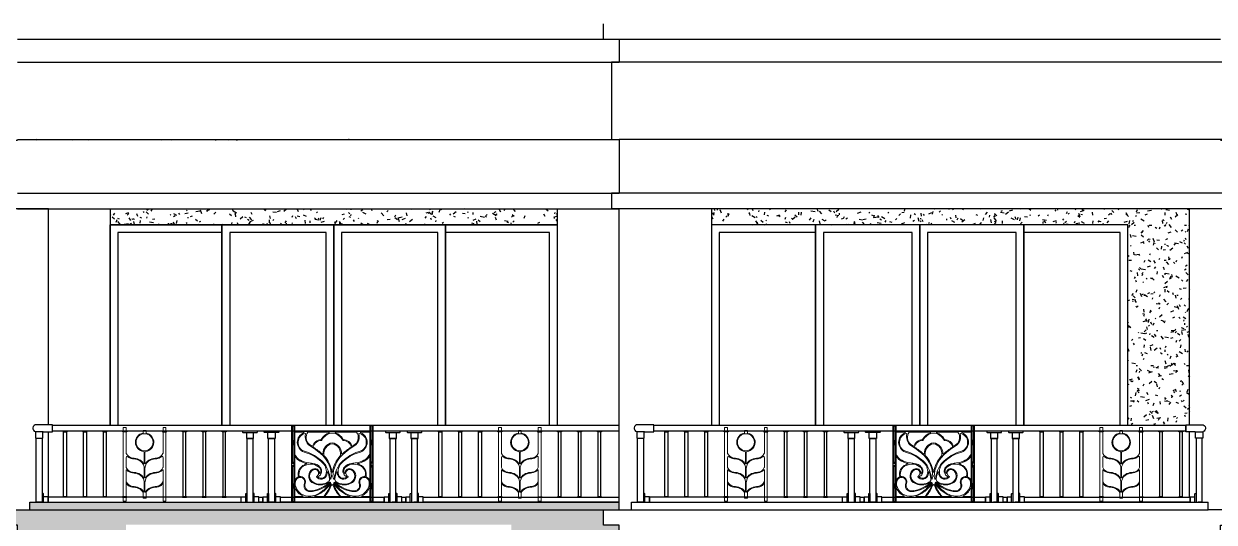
# Model space of a CAD drawing. Extents: x -12446 to 284554, y -295110 to 165007.
# Drawn here: x 61738 to 69458, y -207734 to -204499 of the extents above; entities that cross this region are included whole.
import ezdxf

# ---------------------------------------------------------------- set-up
doc = ezdxf.new("R2010")
doc.units = 0
doc.header["$LTSCALE"] = 1000
doc.linetypes.add('AX-14-E$0$DASH', pattern=[0.35, 0.25, -0.1])
doc.linetypes.add('AX-14-E$0$DOTE', pattern=[2.42, 2, -0.2, 0.02, -0.2])
doc.layers.get('0').update_dxf_attribs({"linetype": 'CONTINUOUS'})
doc.layers.get('Defpoints').update_dxf_attribs({"linetype": 'CONTINUOUS'})
for name, color, linetype in [('A-Anno-Note', 241, 'CONTINUOUS'), ('AX-14-comp-tc$0$AX-T-LMCZ-Z$0$AX-13-E01-E03$0$A-Detl-Patt', 8, 'CONTINUOUS'), ('AX-14-comp-tc$0$灰褐色真石漆', 15, 'CONTINUOUS'), ('AX-14-E$0$A-Detl-Fine', 152, 'CONTINUOUS'), ('AX-14-E$0$A-Detl-Thin', 131, 'CONTINUOUS'), ('AX-14-E$0$A-elev-FIXT', 9, 'CONTINUOUS'), ('AX-14-E$0$A-elev-HRAL', 61, 'CONTINUOUS'), ('AX-14-E$0$A-elev-XFINE', 8, 'CONTINUOUS'), ('AX-14-E$0$埋件', 252, 'CONTINUOUS'), ('AX-14-E$0$栏杆型材', 82, 'CONTINUOUS'), ('AX-14-E$0$灰褐色真石漆', 15, 'CONTINUOUS'), ('AX-14-E$0$阳台栏杆扶手', 82, 'CONTINUOUS')]:
    doc.layers.add(name, color=color, linetype=linetype)
doc.layers.add('AX-14-E$0$A-Grid', color=222, linetype='AX-14-E$0$DOTE', plot=False)
doc.layers.add('AX-14-E$0$花形线', color=241, linetype='CONTINUOUS', lineweight=15)
pattern_1 = [(0, (-85797.83, -435401.72), (132, 228), [12, -201, 9, -87, 18, -213]), (10, (-85854.83, -435278.72), (80.67614, 285.34428), [21, -51, 27, -159, 15, -198]), (20, (-85884.83, -435374.72), (133.47095, 220.97625), [24, -165, 21, -123, 15, -96]), (30, (-85797.83, -435392.72), (-21.96926, 254.05187), [15, -99, 12, -147, 9, -195]), (40, (-85881.83, -435326.72), (33.83592, 216.370355), [12, -132, 9, -84, 24, -153]), (50, (-85836.83, -435434.72), (-80.24786, 235.7335), [6, -111, 15, -183, 18, -93]), (60, (-85827.83, -435413.72), (-99.47303, 223.70766), [15, -123, 6, -144, 12, -111]), (70, (-85860.83, -435449.72), (-109.89227, 215.58685), [9, -57, 18, -96, 12, -132]), (80, (-85845.83, -435272.72), (-208.56534, 164.71945), [21, -132, 9, -156, 18, -147]), (90, (-85827.83, -435401.72), (-264, 111), [18, -93, 12, -183, 6, -186]), (100, (-85875.83, -435308.72), (-247.97146, 145.14529), [21, -117, 18, -96, 21, -219]), (110, (-85896.83, -435479.72), (-240.44034, 81.69114), [24, -78, 12, -159, 18, -174]), (120, (-85977.83, -435443.72), (-286.64994, 28.49227), [15, -201, 18, -93, 21, -123]), (130, (-85911.83, -435509.72), (-279.10777, 71.26608), [9, -66, 12, -129, 24, -168]), (140, (-86001.83, -435269.72), (-220.59685, -34.20569), [18, -108, 21, -93, 12, -126]), (150, (-85752.83, -435527.72), (-204.82497, -120.76726), [12, -84, 24, -186, 21, -171]), (160, (-85950.83, -435359.72), (-237.90107, -162.42869), [18, -126, 15, -114, 12, -183]), (170, (-85932.83, -435431.72), (-215.64405, -169.12317), [27, -99, 18, -135, 24, -132])]

# ---------------------------------------------------------------- blocks, each defined once
blk = doc.blocks.new('AX-14-E$0$4080转角立图')
at = {"layer": 'AX-14-E$0$A-elev-FIXT', "linetype": 'Continuous'}
blk.add_line((25.6, 42), (-24.3, 42), dxfattribs=at)
blk.add_lwpolyline([(-25.3, 43, -0.327139), (-24.2, 41.5), (-23.5, 0), (23.5, 0), (24.2, 40.5, -0.409111), (25.7, 42), (85.3, 42, 0.414214), (86.8, 43.5), (86.8, 86.5, 0.414214), (85.3, 88), (-18.8, 88, 0.865157)], format="xyb", close=True, dxfattribs=at)
blk = doc.blocks.new('AX-14-E$0$32固定座立面')
at = {"layer": 'AX-14-E$0$栏杆型材', "color": 6, "linetype": 'Continuous'}
blk.add_line((-7, -22.5), (-7, 22.5), dxfattribs=at)
blk.add_lwpolyline([(-7, -22.5, 0.41166), (-10, -19.5), (-36, -19.3, -0.41166), (-37, -18.3), (-37, 18.3, -0.41166), (-36, 19.3), (-10, 19.5, 0.41166), (-7, 22.5), (-7, 39, -0.41166), (-5, 41), (0, 41.1), (0, -41.1), (-5, -41, -0.41166), (-7, -39)], format="xyb", close=True, dxfattribs=at)
blk = doc.blocks.new('AX-14-E$0$螺帽01')
at = {"layer": 'AX-14-E$0$A-elev-XFINE', "linetype": 'Continuous'}
blk.add_lwpolyline([(-12.5, -3), (12.5, -3, 0.414214), (13, -2.5), (13, -0.5, 0.414214), (12.5, 0), (-12.5, 0, 0.414214), (-13, -0.5), (-13, -2.5, 0.414214)], format="xyb", close=True, dxfattribs=at)
blk = doc.blocks.new('AX-14-E$0$40固定座立图')
at = {"layer": 'AX-14-E$0$A-elev-HRAL', "color": 6, "linetype": 'Continuous'}
blk.add_line((-26.5, -7), (26.5, -7), dxfattribs=at)
blk.add_lwpolyline([(48, -5), (48.1, 0), (-48.1, 0), (-48, -5, 0.41166), (-46, -7), (-26.5, -7, -0.41166), (-23.5, -10), (-23.2, -46, 0.41166), (-22.2, -47), (22.2, -47, 0.41166), (23.2, -46), (23.5, -10, -0.41166), (26.5, -7), (46, -7, 0.41166)], format="xyb", close=True, dxfattribs=at)
blk = doc.blocks.new('AX-14-E$0$镁铝合金竖杆496')
at = {"layer": 'AX-14-E$0$A-elev-HRAL', "ltscale": 10}
for p, q in [((-13.5, 251.5, 0), (-13.5, -243.5, 0)), ((-13, 252, 0), (5, 252, 0)), ((-10, 248, 0), (-10, 149.3)), ((-9.5, 248.5, 0), (1.5, 248.5, 0)), ((2, 248, 0), (2, -240, 0)), ((5.5, 251.5, 0), (5.5, -243.5, 0)), ((-10, 159.3), (0, 149.3)), ((-10, 149.3), (0, 149.3)), ((-10, 148.3), (-10, 134.3)), ((-10, 148.3), (0, 148.3)), ((-10, 134.3), (0, 134.3)), ((-10, 133.3), (-10, 8)), ((-10, 133.3), (0, 133.3)), ((-10, 123.3), (0, 133.3)), ((0, 149.3), (0, 133.3)), ((2, 141.3), (5.5, 141.3)), ((-10, 18), (0, 8)), ((-10, 8), (0, 8)), ((0, 8), (0, -8)), ((-10, -8), (-10, -133.5)), ((-10, -8), (0, -8)), ((-10, -18), (0, -8)), ((-10, -123.5), (0, -133.5)), ((-10, -133.5), (0, -133.5)), ((-10, -134.5), (-10, -148.5)), ((-10, -134.5), (0, -134.5)), ((-10, -148.5), (0, -148.5)), ((-10, -149.5), (-10, -240, 0)), ((-10, -149.5), (0, -149.5)), ((-10, -159.5), (0, -149.5)), ((0, -133.5), (0, -149.5)), ((2, -141.5), (5.5, -141.5)), ((-13, -244, 0), (5, -244, 0)), ((-9.5, -240.5, 0), (1.5, -240.5, 0))]:
    blk.add_line(p, q, dxfattribs=at)
for centre, start, end in [((-13, 251.5, 0), 90, 180), ((-9.5, 248, 0), 90, 180), ((1.5, 248, 0), 0, 90), ((5, 251.5, 0), 0, 90), ((-13, -243.5, 0), 180, 270), ((-9.5, -240, 0), 180, 270), ((1.5, -240, 0), 270, 0), ((5, -243.5, 0), 270, 0)]:
    blk.add_arc(centre, 0.5, start, end, dxfattribs=at)
blk = doc.blocks.new('AX-14-E$0$祥云铁花七')
at = {"layer": 'AX-14-E$0$花形线', "ltscale": 10}
for p, q in [((-5, -66.7), (-4, -65.7)), ((-5, -78.7), (-5, -66.7)), ((-4, -65.7), (0, -65.7)), ((-4, -79.7), (-4, -65.7)), ((504, -65.7), (500, -65.7)), ((505, -66.7), (504, -65.7)), ((504, -79.7), (504, -65.7)), ((505, -78.7), (505, -66.7)), ((-5, -78.7), (-4, -79.7)), ((-4, -79.7), (0, -79.7)), ((504, -79.7), (500, -79.7)), ((505, -78.7), (504, -79.7)), ((-5, -349.5), (-4, -348.5)), ((-5, -361.5), (-5, -349.5)), ((-5, -361.5), (-4, -362.5)), ((-4, -348.5), (0, -348.5)), ((-4, -362.5), (-4, -348.5)), ((-4, -362.5), (0, -362.5))]:
    blk.add_line(p, q, dxfattribs=at)
at = {"layer": 'AX-14-E$0$花形线'}
for p, q in [((0, -107.2), (0, -3.2)), ((0, -3.2), (7, -3.2)), ((5.5, -6.7), (5.5, -139.2)), ((65, -5.7), (6.5, -5.7)), ((9, -1.2), (7, -3.2)), ((9, -0.2), (491, -0.2)), ((9, -0.2), (9, -1.2)), ((229.3, -5.7), (91.6, -5.7)), ((408.4, -5.7), (270.7, -5.7)), ((493.5, -5.7), (435, -5.7)), ((491, -0.2), (491, -1.2)), ((491, -1.2), (493, -3.2)), ((500, -3.2), (493, -3.2)), ((494.5, -139.2), (494.5, -6.7)), ((500, -3.2), (500, -107.2)), ((0, -407.2), (0, -107.2)), ((94.2, -143.7), (67, -134.4)), ((96.2, -138.5), (96.2, -138.5)), ((101.4, -84.4), (119, -97)), ((381, -97), (398.6, -84.4)), ((403.8, -138.5), (403.8, -138.5)), ((433, -134.4), (405.8, -143.7)), ((500, -107.2), (500, -407.2)), ((5.5, -164.1), (5.5, -314.3)), ((494.5, -314.3), (494.5, -164.1)), ((35.6, -290.7), (36, -293.1)), ((214.8, -282.6), (214.7, -282.7)), ((285.3, -282.7), (285.2, -282.6)), ((464, -293.1), (464.4, -290.7)), ((5.5, -369.9), (5.5, -421.5)), ((494.5, -421.5), (494.5, -369.9)), ((504, -348.5), (500, -348.5)), ((504, -362.5), (500, -362.5)), ((505, -349.5), (504, -348.5)), ((504, -362.5), (504, -348.5)), ((505, -361.5), (504, -362.5)), ((505, -361.5), (505, -349.5)), ((0, -425), (0, -405.2)), ((0, -425), (7, -425)), ((6.5, -422.5), (57.3, -422.5)), ((9, -427), (7, -425)), ((9, -428), (9, -427)), ((491, -428), (9, -428)), ((138.2, -422.5), (195.1, -422.5)), ((205.6, -422.5), (294.4, -422.5)), ((304.9, -422.5), (366.1, -422.5)), ((443.2, -422.5), (493.5, -422.5)), ((491, -427), (493, -425)), ((491, -428), (491, -427)), ((500, -425), (493, -425)), ((500, -405.2), (500, -425))]:
    blk.add_line(p, q, dxfattribs=at)
for centre, radius, start, end in [((6.5, -6.7), 1, 90, 180), ((90.2, -71.8), 66.8, 111.46291, 249.71086), ((89.4, -72.2), 60.6, 103.70384, 249.49262), ((65, -7.7), 2, 291.46291, 90), ((146.9, -35), 72.1, 164.55869, 232.28608), ((75.5, -15.3), 2, 344.55869, 103.70384), ((139.1, -39.8), 58.4, 144.34475, 229.83819), ((180.7, -114.8), 61.6, 92.93785, 162.26625), ((180.7, -114.8), 56.1, 89.20141, 164.73661), ((177.5, -51.3), 2, 272.93785, 332.1055), ((258.8, -95.4), 90.5, 108.62007, 151.50865), ((181.5, -57.7), 1, 269.20141, 334.72697), ((258.2, -94.7), 84.1, 96.83483, 154.26974), ((262.6, -147.1), 73.7, 99.80826, 178.71516), ((229.3, -7.7), 2, 288.62007, 90), ((250, -26), 15, 83.16517, 96.83483), ((237.4, -147.1), 73.7, 1.28484, 80.19174), ((241.8, -94.7), 84.1, 25.73026, 83.16517), ((270.7, -7.7), 2, 90, 251.37993), ((241.2, -95.4), 90.5, 28.49135, 71.37993), ((318.5, -57.7), 1, 205.27303, 270.79859), ((319.3, -114.8), 56.1, 15.26339, 90.79859), ((322.5, -51.3), 2, 207.8945, 267.06215), ((319.3, -114.8), 61.6, 17.73375, 87.06215), ((353.1, -35), 72.1, 307.71392, 15.44131), ((360.9, -39.8), 58.4, 310.16181, 35.65525), ((424.5, -15.3), 2, 76.29616, 195.44131), ((410.6, -72.2), 60.6, 289.96881, 76.29616), ((435, -7.7), 2, 90, 248.53709), ((409.8, -71.8), 66.8, 290.28914, 68.53709), ((493.5, -6.7), 1, 0, 90), ((20.5, -139.2), 15, 180, 198.57875), ((78.8, -119.6), 76.5, 198.57875, 243.50485), ((73.4, -114.9), 15, 249.49262, 253.51664), ((-30.5, -466.2), 351.3, 68.86139, 73.51664), ((-3.1, -395.2), 269.7, 44.61567, 68.86139), ((-10.5, -406.5), 288.4, 45.19223, 68.28074), ((-287.1, -696.9), 719.7, 52.13781, 57.19577), ((120.2, -95.4), 2, 234.30976, 342.26625), ((128.6, -100.5), 2, 164.73661, 234.96691), ((-181, -559.2), 551.4, 48.32949, 55.98801), ((-6.7, -352.7), 276.1, 45.59111, 54.22742), ((186.9, -145.9), 2, 228.32949, 10.78227), ((261.2, -145.6), 66, 99.80553, 187.10675), ((205.7, -152.9), 10, 185.25372, 222.15586), ((238.8, -145.6), 66, 352.89325, 80.19447), ((294.3, -152.9), 10, 317.84414, 354.74628), ((510.5, -406.5), 288.4, 111.71926, 134.80777), ((503.1, -395.2), 269.7, 111.13861, 135.38433), ((313.1, -145.9), 2, 169.21773, 311.67051), ((506.7, -352.7), 276.1, 125.77258, 134.40889), ((681, -559.2), 551.4, 124.01199, 131.67051), ((787.1, -696.9), 719.7, 122.80423, 127.86219), ((371.4, -100.5), 2, 305.03309, 15.26339), ((379.8, -95.4), 2, 197.73375, 305.69024), ((530.5, -466.2), 351.3, 106.40442, 111.13861), ((421.2, -119.6), 76.5, 296.49515, 341.42125), ((479.5, -139.2), 15, 341.42125, 0), ((7.5, -164.1), 2, 31.93014, 180), ((78.7, -119.7), 81.9, 211.93014, 243.30056), ((95.1, -278.1), 66.4, 112.19015, 194.38547), ((94.9, -277.9), 60.7, 112.13232, 192.19896), ((105.7, -81.9), 128, 240.11641, 260.33218), ((105.7, -81.9), 122.5, 240.11641, 263.97368), ((115.1, -332), 123.9, 104.35641, 111.34341), ((114, -324.9), 111.5, 85.24135, 112.13232), ((83.9, -210), 2, 284.35641, 80.33218), ((53.6, -567.3), 365.7, 78.9111, 83.84334), ((114.3, -285.5), 72.2, 43.68528, 82.88452), ((115.1, -283.9), 76, 43.334, 83.33128), ((49.6, -295.2), 195.5, 0.38339, 45.59111), ((133.7, -261.3), 78.3, 345.29329, 45.19223), ((133.7, -261.3), 83.8, 21.51288, 45.19223), ((48.3, -295.4), 202.4, 9.2413, 42.15586), ((230.3, -223.3), 20, 201.51288, 209.45591), ((451.7, -295.4), 202.4, 137.84414, 170.7587), ((450.4, -295.2), 195.5, 134.40889, 179.61661), ((269.7, -223.3), 20, 330.54409, 338.48712), ((366.3, -261.3), 78.3, 134.80777, 194.70671), ((366.3, -261.3), 83.8, 134.80777, 158.48712), ((384.9, -283.9), 76, 96.66872, 136.666), ((385.7, -285.5), 72.2, 97.11548, 136.31472), ((446.4, -567.3), 365.7, 96.15666, 101.0889), ((386, -324.9), 111.5, 67.86768, 94.75865), ((394.3, -81.9), 122.5, 276.02632, 299.88359), ((416.1, -210), 2, 99.66782, 255.64359), ((384.9, -332), 123.9, 68.65659, 75.64359), ((394.3, -81.9), 128, 279.66782, 299.88359), ((405.1, -277.9), 60.7, 347.80104, 67.86768), ((404.9, -278.1), 66.4, 345.61453, 67.80985), ((421.3, -119.7), 81.9, 296.69944, 328.06986), ((492.5, -164.1), 2, 360, 148.06986), ((44.7, -332.3), 39.3, 111.73735, 154.13637), ((45, -332.8), 34.4, 109.64313, 162.47066), ((29.7, -294.9), 1, 291.96318, 14.38547), ((42.5, -327.8), 28.8, 343.25164, 108.1432), ((37, -292.9), 1, 191.07986, 278.90613), ((42.5, -327.8), 34.3, 342.22506, 98.90613), ((148.1, -290.2), 50.6, 118.3226, 234.34462), ((148, -290.1), 45, 117.95356, 240.62067), ((138.1, -271.5), 29.5, 357.73628, 118.42873), ((138.1, -271.5), 24, 293.39303, 117.92047), ((148, -294.5), 1, 113.39304, 217.27591), ((177.8, -271.8), 38.5, 217.27591, 343.54336), ((159.4, -295.7), 2, 115.15973, 230.47922), ((178.6, -272.6), 32.1, 230.47922, 344.40487), ((142, -258.6), 39.1, 295.15973, 43.334), ((144.4, -257.8), 31.3, 329.16677, 45.07815), ((169.6, -272.8), 2, 177.73627, 329.16677), ((34.3, -333.9), 205, 7.17342, 29.45591), ((133.7, -261.3), 83.8, 345.29329, 357.68956), ((219.4, -264.8), 2, 20.14552, 177.68956), ((-25.3, -354.5), 262.7, 10.39275, 20.14552), ((213.4, -310.8), 20, 304.66486, 10.39275), ((239.7, -308.1), 2, 187.17342, 335.54681), ((205.1, -292.3), 40.1, 335.54681, 357.77231), ((250, -262.6), 2, 189.24131, 350.7587), ((294.9, -292.3), 40.1, 182.22769, 204.45319), ((260.3, -308.1), 2, 204.45319, 352.82658), ((465.7, -333.9), 205, 150.54409, 172.82658), ((286.6, -310.8), 20, 169.60725, 235.33514), ((525.3, -354.5), 262.7, 159.85448, 169.60725), ((280.6, -264.8), 2, 2.31044, 159.85448), ((366.3, -261.3), 83.8, 182.31044, 194.70671), ((322.2, -271.8), 38.5, 196.45664, 322.72409), ((321.4, -272.6), 32.1, 195.59513, 309.52078), ((358, -258.6), 39.1, 136.666, 244.84027), ((355.6, -257.8), 31.3, 134.92185, 210.83323), ((330.4, -272.8), 2, 210.83323, 2.26373), ((361.9, -271.5), 29.5, 61.57127, 182.26373), ((361.9, -271.5), 24, 62.07953, 246.60697), ((340.6, -295.7), 2, 309.52077, 64.84027), ((352, -294.5), 1, 322.72409, 66.60696), ((352, -290.1), 45, 299.37933, 62.04644), ((351.9, -290.2), 50.6, 305.65538, 61.6774), ((457.5, -327.8), 34.3, 81.09387, 197.77494), ((457.5, -327.8), 28.8, 71.8568, 196.74836), ((463, -292.9), 1, 261.09387, 348.92015), ((455, -332.8), 34.4, 17.52934, 70.35687), ((470.3, -294.9), 1, 165.61453, 248.03682), ((455.3, -332.3), 39.3, 25.86363, 68.26265), ((7.5, -314.3), 2, 180, 334.13637), ((8, -370.3), 2.5, 33.90871, 170.98198), ((98.6, -342), 88.6, 167.2346, 184.26211), ((97.8, -332.9), 94.8, 202.30843, 245.85949), ((99.3, -331.1), 90.7, 191.12353, 277.70001), ((107.1, -351.7), 40.2, 157.12934, 212.21975), ((107.1, -351.7), 34.7, 157.134, 212.4682), ((104.7, -354.5), 36.7, 210.56869, 270.30759), ((104.7, -354.5), 31.2, 210.55849, 270.31626), ((104, -223.5), 162.2, 270.31626, 294.26062), ((100.6, -207.8), 183.4, 271.32517, 293.58586), ((176.1, -243.2), 105.2, 236.84883, 260.04885), ((173.7, -253.4), 89.7, 237.79594, 304.66486), ((174.2, -254), 94.3, 260.04885, 306.15567), ((75.9, -161.3), 230.4, 294.26062, 312.4746), ((92, -188), 205, 293.58586, 315.70605), ((5.5, -153.1), 295.9, 307.08925, 322.472), ((23.9, -173.6), 273.8, 306.6048, 322.23968), ((-30.5, -235.3), 293.2, 320.31313, 338.4375), ((-3.8, -249.5), 268.3, 320.77339, 338.21405), ((230.5, -331), 1.09, 342.73163, 126.15567), ((239.1, -332.5), 1.33, 322.472, 104.27317), ((240.9, -342.5), 1.33, 338.4375, 114.17212), ((250, -351), 5, 21.78595, 158.21405), ((503.8, -249.5), 268.3, 201.78595, 219.22661), ((259.1, -342.5), 1.33, 65.82788, 201.5625), ((530.5, -235.3), 293.2, 201.5625, 219.68687), ((260.9, -332.5), 1.33, 75.72683, 217.528), ((476.1, -173.6), 273.8, 217.76032, 233.3952), ((494.5, -153.1), 295.9, 217.528, 232.91075), ((408, -188), 205, 224.29395, 246.41414), ((269.5, -331), 1.09, 53.84433, 197.26837), ((424.1, -161.3), 230.4, 227.5254, 245.73938), ((325.8, -254), 94.3, 233.84433, 279.95115), ((326.3, -253.4), 89.7, 235.33514, 302.20406), ((399.4, -207.8), 183.4, 246.41414, 268.67483), ((396, -223.5), 162.2, 245.73938, 269.68374), ((323.9, -243.2), 105.2, 279.95115, 303.15117), ((400.5, -330.8), 91, 262.42863, 348.74783), ((395.3, -354.5), 31.2, 269.68374, 329.44151), ((395.3, -354.5), 36.7, 269.69241, 329.43131), ((392.9, -351.7), 34.7, 327.5318, 22.866), ((392.9, -351.7), 40.2, 327.78025, 22.87066), ((402.2, -332.9), 94.8, 294.64174, 337.69157), ((401.4, -342), 88.6, 355.73789, 12.7654), ((492, -370.3), 2.5, 9.01802, 146.09129), ((492.5, -314.3), 2, 205.86363, 0), ((6.5, -421.5), 1, 180, 270), ((57.3, -420.5), 2, 270, 32.09753), ((87.1, -267.4), 155.5, 279.03753, 308.5138), ((138.2, -420.5), 2, 151.13993, 270), ((96.7, -279.7), 145.4, 285.87983, 308.51874), ((205.6, -420.5), 2, 140.77339, 270), ((294.4, -420.5), 2, 270, 39.22661), ((442.8, -218.5), 217.9, 233.3952, 249.4015), ((412.9, -267.4), 155.5, 231.4862, 260.96247), ((443.2, -420.5), 2, 135.36365, 270), ((493.5, -421.5), 1, 270, 0)]:
    blk.add_arc(centre, radius, start, end, dxfattribs=at)
at = {"layer": 'Defpoints', "color": 1, "linetype": 'AX-14-E$0$DASH', "ltscale": 0.1}
blk.add_lwpolyline([(0, -428), (500, -428), (500, 0), (0, 0)], close=True, dxfattribs=at)
blk = doc.blocks.new('AX-14-E$0$麦穗铁花十')
at = {"layer": 'AX-14-E$0$花形线'}
for p, q in [((0, 0), (19, 0)), ((0, -477), (0, 0)), ((19, 0), (19, -163.7)), ((258, -163.7), (258, 0)), ((258, 0), (277, 0)), ((277, 0), (277, -477)), ((148, -18), (129, -18)), ((129, -36), (129, -18)), ((148, -18), (148, -36)), ((19, -194.2), (19, -255.7)), ((136, -232.5), (136, -159.8)), ((141, -159.8), (141, -232.5)), ((258, -255.7), (258, -194.2)), ((19, -274.9), (19, -347.7)), ((136, -324.5), (136, -258.9)), ((141, -258.9), (141, -324.5)), ((258, -347.7), (258, -274.9)), ((19, -477), (19, -347.7)), ((19, -366.9), (19, -439.7)), ((19, -366.9), (19, -439.7)), ((136, -416.5), (136, -350.9)), ((136, -416.5), (136, -350.9)), ((141, -350.9), (141, -416.5)), ((141, -350.9), (141, -416.5)), ((258, -347.7), (258, -458.9)), ((258, -439.7), (258, -366.9)), ((258, -477), (258, -366.9)), ((129, -458), (129, -421.2)), ((148, -458), (129, -458)), ((148, -458), (148, -421.2)), ((19, -477), (0, -477)), ((277, -477), (258, -477))]:
    blk.add_line(p, q, dxfattribs=at)
blk.add_circle((138.5, -95.2), 55, dxfattribs=at)
for centre, radius, start, end in [((138.5, -95.2), 60, 99.11017, 263.37419), ((138.5, -95.2), 60, 276.62581, 80.88983), ((29, -163.7), 10, 179.99996, 202.52849), ((25.5, -194.2), 6.5, 48.98171, 180.00001), ((65, -148.8), 49, 202.52832, 264.77376), ((65, -148.8), 53.7, 228.98172, 264.91289), ((55.9, -319.5), 117.3, 67.96279, 87.8994), ((55.9, -319.4), 121.9, 67.87781, 87.84334), ((74.7, -267.6), 62.3, 11.98924, 66.0287), ((74.7, -267.6), 67, 30.64553, 66.0287), ((131, -159.8), 5, 0, 83.37419), ((146, -159.8), 5, 96.6259, 180), ((202.3, -267.6), 62.3, 113.9713, 168.01077), ((202.3, -267.6), 67, 113.9713, 149.35448), ((221.1, -319.4), 121.9, 92.15666, 112.12219), ((221.1, -319.5), 117.3, 92.1006, 112.03721), ((212, -148.8), 49, 275.22624, 337.47166), ((212, -148.8), 53.7, 275.08711, 311.01828), ((251.5, -194.2), 6.5, 359.99999, 131.01829), ((248, -163.7), 10, 337.47179, 359.99996), ((29, -255.7), 10, 179.99996, 202.52849), ((21, -274.9), 2, 37.80012, 180), ((65, -240.8), 49, 202.52832, 264.77376), ((65, -240.8), 53.7, 217.80012, 264.91289), ((55.9, -411.5), 117.3, 67.96279, 87.8994), ((55.9, -411.4), 121.9, 67.87781, 87.84334), ((74.7, -359.6), 62.3, 11.98923, 66.0287), ((74.7, -359.6), 67, 30.64553, 66.0287), ((134, -232.5), 2, 210.64554, 359.99999), ((116, -258.9), 20, 359.99998, 11.98931), ((143, -232.5), 2, 179.99999, 329.35449), ((161, -258.9), 20, 168.01073, 180.00001), ((202.3, -359.6), 62.3, 113.9713, 168.01078), ((202.3, -359.6), 67, 113.9713, 149.35447), ((221.1, -411.4), 121.9, 92.15666, 112.12219), ((221.1, -411.5), 117.3, 92.1006, 112.03721), ((212, -240.8), 49, 275.22624, 337.47166), ((212, -240.8), 53.7, 275.08711, 322.19988), ((256, -274.9), 2, 359.99999, 142.1999), ((248, -255.7), 10, 337.47179, 359.99996), ((29, -347.7), 10, 179.99996, 202.52849), ((29, -347.7), 10, 179.99996, 202.52849), ((21, -366.9), 2, 37.80015, 179.99998), ((21, -366.9), 2, 37.80012, 180), ((65, -332.8), 49, 202.52832, 264.77376), ((65, -332.8), 49, 202.52832, 264.77376), ((65, -332.8), 49, 202.52832, 264.77376), ((65, -332.8), 53.7, 217.80012, 264.91289), ((65, -332.8), 53.7, 217.80012, 264.91289), ((65, -332.8), 53.7, 220.66155, 264.91289), ((55.9, -503.4), 121.9, 67.87781, 87.84334), ((55.9, -503.4), 121.9, 67.87781, 87.84334), ((134, -324.5), 2, 210.64555, 359.99998), ((116, -350.9), 20, 360, 11.98924), ((116, -350.9), 20, 360, 11.98924), ((143, -324.5), 2, 180.00001, 329.35445), ((161, -350.9), 20, 168.01073, 180.00001), ((161, -350.9), 20, 168.01081, 179.99999), ((221.1, -503.4), 121.9, 92.15666, 112.12219), ((221.1, -503.4), 121.9, 92.15666, 112.12219), ((212, -332.8), 49, 275.22624, 339.92974), ((212, -332.8), 49, 275.22624, 337.47166), ((212, -332.8), 49, 275.22624, 337.47166), ((212, -332.8), 53.7, 275.08711, 322.19988), ((212, -332.8), 53.7, 275.08711, 322.19988), ((212, -332.8), 53.7, 275.08711, 319.33844), ((256, -366.9), 2, 359.99999, 142.1999), ((256, -366.9), 2, 359.99997, 142.19993), ((248, -347.7), 10, 337.47179, 359.99996), ((248, -347.7), 10, 337.47179, 359.99996), ((55.9, -503.5), 117.3, 67.96279, 87.8994), ((55.9, -503.5), 117.3, 67.96279, 87.8994), ((74.7, -451.6), 62.3, 29.21873, 66.0287), ((74.7, -451.6), 67, 33.51409, 66.0287), ((74.7, -451.6), 67, 30.64553, 66.0287), ((74.7, -451.6), 67, 30.64553, 66.0287), ((134, -416.5), 2, 210.64555, 359.99998), ((134, -416.5), 2, 210.64553, 360), ((143, -416.5), 2, 180, 329.35448), ((143, -416.5), 2, 180.00002, 329.35445), ((202.3, -451.6), 67, 113.9713, 149.35448), ((202.3, -451.6), 67, 113.9713, 149.35447), ((202.3, -451.6), 67, 113.9713, 149.35447), ((202.3, -451.6), 67, 113.9713, 146.48591), ((202.3, -451.6), 62.3, 113.9713, 150.78128), ((221.1, -503.5), 117.3, 92.1006, 112.03721), ((221.1, -503.5), 117.3, 92.1006, 112.03721)]:
    blk.add_arc(centre, radius, start, end, dxfattribs=at)
blk = doc.blocks.new('AX-14-E$0$A$C7DED0338')
at = {"layer": 'AX-14-E$0$A-Detl-Fine'}
for points in [[(4725, 3115), (4050, 3115), (4050, 1865)], [(5400, 1865), (5400, 3115), (4775, 3115), (4775, 1865)], [(6125, 1865), (6125, 3115), (5500, 3115), (5500, 1865)], [(6850, 1865), (6850, 3115), (6175, 3115)], [(8575, 3115), (7950, 3115), (7950, 1865)], [(9200, 1865), (9200, 3115), (8625, 3115), (8625, 1865)], [(9875, 1865), (9875, 3115), (9300, 3115), (9300, 1865)], [(10550, 1865), (10550, 3115), (9925, 3115)]]:
    blk.add_lwpolyline(points, dxfattribs=at)
at = {"layer": 'AX-14-E$0$A-Detl-Thin'}
for p, q in [((3600, 1868), (3600, 3270)), ((11000, 1868), (11000, 3270)), ((4000, 1865), (4000, 3165)), ((4000, 3165), (6900, 3165)), ((11000, 1868), (11000, 1872)), ((3600, 1397), (3600, 1822)), ((11000, 1397), (11000, 1822))]:
    blk.add_line(p, q, dxfattribs=at)
for points in [[(4725, 1865), (4725, 3165), (4000, 3165), (4000, 1865)], [(5450, 1865), (5450, 3165), (4725, 3165), (4725, 1865)], [(6175, 1865), (6175, 3165), (5450, 3165), (5450, 1865)], [(6900, 1865), (6900, 3165), (6175, 3165), (6175, 1865)], [(8575, 1865), (8575, 3165), (7900, 3165), (7900, 1865)], [(9250, 1865), (9250, 3165), (8575, 3165), (8575, 1865)], [(9925, 1865), (9925, 3165), (9250, 3165), (9250, 1865)], [(10600, 1865), (10600, 3165), (9925, 3165), (9925, 1865)]]:
    blk.add_lwpolyline(points, dxfattribs=at)
at = {"layer": 'AX-14-E$0$A-elev-HRAL', "ltscale": 10, "elevation": 0}
for points in [[(3694.8, 1825, 0.414214), (3694.3, 1824.5), (3694.3, 1822.5, 0.414214), (3694.8, 1822), (3719.8, 1822, 0.414214), (3720.3, 1822.5), (3720.3, 1824.5, 0.414214), (3719.8, 1825)], [(3823.8, 1825, 0.414214), (3823.3, 1824.5), (3823.3, 1822.5, 0.414214), (3823.8, 1822), (3848.8, 1822, 0.414214), (3849.3, 1822.5), (3849.3, 1824.5, 0.414214), (3848.8, 1825)], [(3952.8, 1825, 0.414214), (3952.3, 1824.5), (3952.3, 1822.5, 0.414214), (3952.8, 1822), (3977.8, 1822, 0.414214), (3978.3, 1822.5), (3978.3, 1824.5, 0.414214), (3977.8, 1825)], [(4493.8, 1825, -0.414214), (4494.3, 1824.5), (4494.3, 1822.5, -0.414214), (4493.8, 1822), (4468.8, 1822, -0.414214), (4468.3, 1822.5), (4468.3, 1824.5, -0.414214), (4468.8, 1825)], [(4622.8, 1825, -0.414214), (4623.3, 1824.5), (4623.3, 1822.5, -0.414214), (4622.8, 1822), (4597.8, 1822, -0.414214), (4597.3, 1822.5), (4597.3, 1824.5, -0.414214), (4597.8, 1825)], [(4751.8, 1825, -0.414214), (4752.3, 1824.5), (4752.3, 1822.5, -0.414214), (4751.8, 1822), (4726.8, 1822, -0.414214), (4726.3, 1822.5), (4726.3, 1824.5, -0.414214), (4726.8, 1825)], [(6128.3, 1825, 0.414214), (6127.8, 1824.5), (6127.8, 1822.5, 0.414214), (6128.3, 1822), (6153.3, 1822, 0.414214), (6153.8, 1822.5), (6153.8, 1824.5, 0.414214), (6153.3, 1825)], [(6257.3, 1825, 0.414214), (6256.8, 1824.5), (6256.8, 1822.5, 0.414214), (6257.3, 1822), (6282.3, 1822, 0.414214), (6282.8, 1822.5), (6282.8, 1824.5, 0.414214), (6282.3, 1825)], [(6386.3, 1825, 0.414214), (6385.8, 1824.5), (6385.8, 1822.5, 0.414214), (6386.3, 1822), (6411.3, 1822, 0.414214), (6411.8, 1822.5), (6411.8, 1824.5, 0.414214), (6411.3, 1825)], [(6927.3, 1825, -0.414214), (6927.8, 1824.5), (6927.8, 1822.5, -0.414214), (6927.3, 1822), (6902.3, 1822, -0.414214), (6901.8, 1822.5), (6901.8, 1824.5, -0.414214), (6902.3, 1825)], [(7056.3, 1825, -0.414214), (7056.8, 1824.5), (7056.8, 1822.5, -0.414214), (7056.3, 1822), (7031.3, 1822, -0.414214), (7030.8, 1822.5), (7030.8, 1824.5, -0.414214), (7031.3, 1825)], [(7185.3, 1825, -0.414214), (7185.8, 1824.5), (7185.8, 1822.5, -0.414214), (7185.3, 1822), (7160.3, 1822, -0.414214), (7159.8, 1822.5), (7159.8, 1824.5, -0.414214), (7160.3, 1825)], [(7594.4, 1825, 0.414214), (7593.9, 1824.5), (7593.9, 1822.5, 0.414214), (7594.4, 1822), (7619.4, 1822, 0.414214), (7619.9, 1822.5), (7619.9, 1824.5, 0.414214), (7619.4, 1825)], [(7723.4, 1825, 0.414214), (7722.9, 1824.5), (7722.9, 1822.5, 0.414214), (7723.4, 1822), (7748.4, 1822, 0.414214), (7748.9, 1822.5), (7748.9, 1824.5, 0.414214), (7748.4, 1825)], [(7852.4, 1825, 0.414214), (7851.9, 1824.5), (7851.9, 1822.5, 0.414214), (7852.4, 1822), (7877.4, 1822, 0.414214), (7877.9, 1822.5), (7877.9, 1824.5, 0.414214), (7877.4, 1825)], [(8393.4, 1825, -0.414214), (8393.9, 1824.5), (8393.9, 1822.5, -0.414214), (8393.4, 1822), (8368.4, 1822, -0.414214), (8367.9, 1822.5), (8367.9, 1824.5, -0.414214), (8368.4, 1825)], [(8522.4, 1825, -0.414214), (8522.9, 1824.5), (8522.9, 1822.5, -0.414214), (8522.4, 1822), (8497.4, 1822, -0.414214), (8496.9, 1822.5), (8496.9, 1824.5, -0.414214), (8497.4, 1825)], [(8651.4, 1825, -0.414214), (8651.9, 1824.5), (8651.9, 1822.5, -0.414214), (8651.4, 1822), (8626.4, 1822, -0.414214), (8625.9, 1822.5), (8625.9, 1824.5, -0.414214), (8626.4, 1825)], [(10027.9, 1825, 0.414214), (10027.4, 1824.5), (10027.4, 1822.5, 0.414214), (10027.9, 1822), (10052.9, 1822, 0.414214), (10053.4, 1822.5), (10053.4, 1824.5, 0.414214), (10052.9, 1825)], [(10156.9, 1825, 0.414214), (10156.4, 1824.5), (10156.4, 1822.5, 0.414214), (10156.9, 1822), (10181.9, 1822, 0.414214), (10182.4, 1822.5), (10182.4, 1824.5, 0.414214), (10181.9, 1825)], [(10285.9, 1825, 0.414214), (10285.4, 1824.5), (10285.4, 1822.5, 0.414214), (10285.9, 1822), (10310.9, 1822, 0.414214), (10311.4, 1822.5), (10311.4, 1824.5, 0.414214), (10310.9, 1825)], [(10826.9, 1825, -0.414214), (10827.4, 1824.5), (10827.4, 1822.5, -0.414214), (10826.9, 1822), (10801.9, 1822, -0.414214), (10801.4, 1822.5), (10801.4, 1824.5, -0.414214), (10801.9, 1825)], [(10955.9, 1825, -0.414214), (10956.4, 1824.5), (10956.4, 1822.5, -0.414214), (10955.9, 1822), (10930.9, 1822, -0.414214), (10930.4, 1822.5), (10930.4, 1824.5, -0.414214), (10930.9, 1825)], [(3694.8, 1397, -0.414214), (3694.3, 1397.5), (3694.3, 1399.5, -0.414214), (3694.8, 1400), (3719.8, 1400, -0.414214), (3720.3, 1399.5), (3720.3, 1397.5, -0.414214), (3719.8, 1397)], [(3823.8, 1397, -0.414214), (3823.3, 1397.5), (3823.3, 1399.5, -0.414214), (3823.8, 1400), (3848.8, 1400, -0.414214), (3849.3, 1399.5), (3849.3, 1397.5, -0.414214), (3848.8, 1397)], [(3952.8, 1397, -0.414214), (3952.3, 1397.5), (3952.3, 1399.5, -0.414214), (3952.8, 1400), (3977.8, 1400, -0.414214), (3978.3, 1399.5), (3978.3, 1397.5, -0.414214), (3977.8, 1397)], [(4493.8, 1397, 0.414214), (4494.3, 1397.5), (4494.3, 1399.5, 0.414214), (4493.8, 1400), (4468.8, 1400, 0.414214), (4468.3, 1399.5), (4468.3, 1397.5, 0.414214), (4468.8, 1397)], [(4622.8, 1397, 0.414214), (4623.3, 1397.5), (4623.3, 1399.5, 0.414214), (4622.8, 1400), (4597.8, 1400, 0.414214), (4597.3, 1399.5), (4597.3, 1397.5, 0.414214), (4597.8, 1397)], [(4751.8, 1397, 0.414214), (4752.3, 1397.5), (4752.3, 1399.5, 0.414214), (4751.8, 1400), (4726.8, 1400, 0.414214), (4726.3, 1399.5), (4726.3, 1397.5, 0.414214), (4726.8, 1397)], [(6128.3, 1397, -0.414214), (6127.8, 1397.5), (6127.8, 1399.5, -0.414214), (6128.3, 1400), (6153.3, 1400, -0.414214), (6153.8, 1399.5), (6153.8, 1397.5, -0.414214), (6153.3, 1397)], [(6257.3, 1397, -0.414214), (6256.8, 1397.5), (6256.8, 1399.5, -0.414214), (6257.3, 1400), (6282.3, 1400, -0.414214), (6282.8, 1399.5), (6282.8, 1397.5, -0.414214), (6282.3, 1397)], [(6386.3, 1397, -0.414214), (6385.8, 1397.5), (6385.8, 1399.5, -0.414214), (6386.3, 1400), (6411.3, 1400, -0.414214), (6411.8, 1399.5), (6411.8, 1397.5, -0.414214), (6411.3, 1397)], [(6927.3, 1397, 0.414214), (6927.8, 1397.5), (6927.8, 1399.5, 0.414214), (6927.3, 1400), (6902.3, 1400, 0.414214), (6901.8, 1399.5), (6901.8, 1397.5, 0.414214), (6902.3, 1397)], [(7056.3, 1397, 0.414214), (7056.8, 1397.5), (7056.8, 1399.5, 0.414214), (7056.3, 1400), (7031.3, 1400, 0.414214), (7030.8, 1399.5), (7030.8, 1397.5, 0.414214), (7031.3, 1397)], [(7185.3, 1397, 0.414214), (7185.8, 1397.5), (7185.8, 1399.5, 0.414214), (7185.3, 1400), (7160.3, 1400, 0.414214), (7159.8, 1399.5), (7159.8, 1397.5, 0.414214), (7160.3, 1397)], [(7594.4, 1397, -0.414214), (7593.9, 1397.5), (7593.9, 1399.5, -0.414214), (7594.4, 1400), (7619.4, 1400, -0.414214), (7619.9, 1399.5), (7619.9, 1397.5, -0.414214), (7619.4, 1397)], [(7723.4, 1397, -0.414214), (7722.9, 1397.5), (7722.9, 1399.5, -0.414214), (7723.4, 1400), (7748.4, 1400, -0.414214), (7748.9, 1399.5), (7748.9, 1397.5, -0.414214), (7748.4, 1397)], [(7852.4, 1397, -0.414214), (7851.9, 1397.5), (7851.9, 1399.5, -0.414214), (7852.4, 1400), (7877.4, 1400, -0.414214), (7877.9, 1399.5), (7877.9, 1397.5, -0.414214), (7877.4, 1397)], [(8393.4, 1397, 0.414214), (8393.9, 1397.5), (8393.9, 1399.5, 0.414214), (8393.4, 1400), (8368.4, 1400, 0.414214), (8367.9, 1399.5), (8367.9, 1397.5, 0.414214), (8368.4, 1397)], [(8522.4, 1397, 0.414214), (8522.9, 1397.5), (8522.9, 1399.5, 0.414214), (8522.4, 1400), (8497.4, 1400, 0.414214), (8496.9, 1399.5), (8496.9, 1397.5, 0.414214), (8497.4, 1397)], [(8651.4, 1397, 0.414214), (8651.9, 1397.5), (8651.9, 1399.5, 0.414214), (8651.4, 1400), (8626.4, 1400, 0.414214), (8625.9, 1399.5), (8625.9, 1397.5, 0.414214), (8626.4, 1397)], [(10027.9, 1397, -0.414214), (10027.4, 1397.5), (10027.4, 1399.5, -0.414214), (10027.9, 1400), (10052.9, 1400, -0.414214), (10053.4, 1399.5), (10053.4, 1397.5, -0.414214), (10052.9, 1397)], [(10156.9, 1397, -0.414214), (10156.4, 1397.5), (10156.4, 1399.5, -0.414214), (10156.9, 1400), (10181.9, 1400, -0.414214), (10182.4, 1399.5), (10182.4, 1397.5, -0.414214), (10181.9, 1397)], [(10285.9, 1397, -0.414214), (10285.4, 1397.5), (10285.4, 1399.5, -0.414214), (10285.9, 1400), (10310.9, 1400, -0.414214), (10311.4, 1399.5), (10311.4, 1397.5, -0.414214), (10310.9, 1397)], [(10826.9, 1397, 0.414214), (10827.4, 1397.5), (10827.4, 1399.5, 0.414214), (10826.9, 1400), (10801.9, 1400, 0.414214), (10801.4, 1399.5), (10801.4, 1397.5, 0.414214), (10801.9, 1397)], [(10955.9, 1397, 0.414214), (10956.4, 1397.5), (10956.4, 1399.5, 0.414214), (10955.9, 1400), (10930.9, 1400, 0.414214), (10930.4, 1399.5), (10930.4, 1397.5, 0.414214), (10930.9, 1397)]]:
    blk.add_lwpolyline(points, format="xyb", close=True, dxfattribs=at)
for points in [[(3716.8, 1400), (3697.8, 1400), (3697.8, 1822), (3716.8, 1822)], [(3845.8, 1400), (3826.8, 1400), (3826.8, 1822), (3845.8, 1822)], [(3974.8, 1400), (3955.8, 1400), (3955.8, 1822), (3974.8, 1822)], [(4471.8, 1400), (4490.8, 1400), (4490.8, 1822), (4471.8, 1822)], [(4600.8, 1400), (4619.8, 1400), (4619.8, 1822), (4600.8, 1822)], [(4729.8, 1400), (4748.8, 1400), (4748.8, 1822), (4729.8, 1822)], [(6150.3, 1400), (6131.3, 1400), (6131.3, 1822), (6150.3, 1822)], [(6279.3, 1400), (6260.3, 1400), (6260.3, 1822), (6279.3, 1822)], [(6408.3, 1400), (6389.3, 1400), (6389.3, 1822), (6408.3, 1822)], [(6905.3, 1400), (6924.3, 1400), (6924.3, 1822), (6905.3, 1822)], [(7034.3, 1400), (7053.3, 1400), (7053.3, 1822), (7034.3, 1822)], [(7163.3, 1400), (7182.3, 1400), (7182.3, 1822), (7163.3, 1822)], [(7616.4, 1400), (7597.4, 1400), (7597.4, 1822), (7616.4, 1822)], [(7745.4, 1400), (7726.4, 1400), (7726.4, 1822), (7745.4, 1822)], [(7874.4, 1400), (7855.4, 1400), (7855.4, 1822), (7874.4, 1822)], [(8371.4, 1400), (8390.4, 1400), (8390.4, 1822), (8371.4, 1822)], [(8500.4, 1400), (8519.4, 1400), (8519.4, 1822), (8500.4, 1822)], [(8629.4, 1400), (8648.4, 1400), (8648.4, 1822), (8629.4, 1822)], [(10049.9, 1400), (10030.9, 1400), (10030.9, 1822), (10049.9, 1822)], [(10178.9, 1400), (10159.9, 1400), (10159.9, 1822), (10178.9, 1822)], [(10307.9, 1400), (10288.9, 1400), (10288.9, 1822), (10307.9, 1822)], [(10804.9, 1400), (10823.9, 1400), (10823.9, 1822), (10804.9, 1822)], [(10933.9, 1400), (10952.9, 1400), (10952.9, 1822), (10933.9, 1822)]]:
    blk.add_lwpolyline(points, close=True, dxfattribs=at)
at = {"layer": 'AX-14-E$0$埋件', "linetype": 'AX-14-E$0$DASH', "ltscale": 0.1, "elevation": 0}
for points in [[(4926.5, 1320), (4886.5, 1320), (4886.5, 1365), (4926.5, 1365)], [(5026.5, 1320), (5066.5, 1320), (5066.5, 1365), (5026.5, 1365)], [(5813.5, 1320), (5853.5, 1320), (5853.5, 1365), (5813.5, 1365)], [(5953.5, 1320), (5993.5, 1320), (5993.5, 1365), (5953.5, 1365)], [(8826.1, 1320), (8786.1, 1320), (8786.1, 1365), (8826.1, 1365)], [(8926.1, 1320), (8966.1, 1320), (8966.1, 1365), (8926.1, 1365)], [(9713.1, 1320), (9753.1, 1320), (9753.1, 1365), (9713.1, 1365)], [(9853.1, 1320), (9893.1, 1320), (9893.1, 1365), (9853.1, 1365)], [(11041.6, 1320), (11081.6, 1320), (11081.6, 1365), (11041.6, 1365)]]:
    blk.add_lwpolyline(points, close=True, dxfattribs=at)
at = {"layer": 'AX-14-E$0$埋件', "linetype": 'AX-14-E$0$DASH', "ltscale": 0.1}
blk.add_lwpolyline([(7419.6, 1320), (7459.6, 1320), (7459.6, 1365), (7419.6, 1365)], close=True, dxfattribs=at)
at = {"layer": 'AX-14-E$0$栏杆型材'}
for points in [[(3520, 1780), (3560, 1780), (3560, 1365), (3520, 1365)], [(7419.6, 1780), (7459.6, 1780), (7459.6, 1365), (7419.6, 1365)], [(11081.6, 1780), (11041.6, 1780), (11041.6, 1365), (11081.6, 1365)], [(4849.5, 1397), (3597, 1397), (3597, 1365), (4849.5, 1365)], [(4989.5, 1365), (4963.5, 1365), (4963.5, 1397), (4989.5, 1397)], [(5103.5, 1397), (5776.5, 1397), (5776.5, 1365), (5103.5, 1365)], [(6030.5, 1397), (7299.6, 1397), (7299.6, 1365), (6030.5, 1365)], [(8749.1, 1397), (7496.6, 1397), (7496.6, 1365), (8749.1, 1365)], [(8889.1, 1365), (8863.1, 1365), (8863.1, 1397), (8889.1, 1397)], [(9003.1, 1397), (9676.1, 1397), (9676.1, 1365), (9003.1, 1365)], [(9930.1, 1397), (11004.6, 1397), (11004.6, 1365), (9930.1, 1365)]]:
    blk.add_lwpolyline(points, close=True, dxfattribs=at)
at = {"layer": 'AX-14-E$0$栏杆型材', "elevation": 0}
for points in [[(4926.5, 1778), (4886.5, 1778), (4886.5, 1365), (4926.5, 1365)], [(5026.5, 1778), (5066.5, 1778), (5066.5, 1365), (5026.5, 1365)], [(5853.5, 1778), (5813.5, 1778), (5813.5, 1365), (5853.5, 1365)], [(5993.5, 1778), (5953.5, 1778), (5953.5, 1365), (5993.5, 1365)], [(8826.1, 1778), (8786.1, 1778), (8786.1, 1365), (8826.1, 1365)], [(8926.1, 1778), (8966.1, 1778), (8966.1, 1365), (8926.1, 1365)], [(9753.1, 1778), (9713.1, 1778), (9713.1, 1365), (9753.1, 1365)], [(9893.1, 1778), (9853.1, 1778), (9853.1, 1365), (9893.1, 1365)], [(5916.5, 1365), (5890.5, 1365), (5890.5, 1397), (5916.5, 1397)], [(9816.1, 1365), (9790.1, 1365), (9790.1, 1397), (9816.1, 1397)]]:
    blk.add_lwpolyline(points, close=True, dxfattribs=at)
at = {"layer": 'AX-14-E$0$阳台栏杆扶手'}
for points in [[(7299.6, 1825), (3626.8, 1825), (3626.8, 1865), (7299.6, 1865)], [(10974.9, 1825), (7526.4, 1825), (7526.4, 1865), (10974.9, 1865)]]:
    blk.add_lwpolyline(points, close=True, dxfattribs=at)
for name, p in [('AX-14-E$0$麦穗铁花十', (4084.8, 1849, 0)), ('AX-14-E$0$祥云铁花七', (5190, 1825, 0)), ('AX-14-E$0$麦穗铁花十', (7984.4, 1849, 0)), ('AX-14-E$0$祥云铁花七', (9089.6, 1825, 0))]:
    blk.add_blockref(name, p)
at = {"xscale": -1}
for p in [(6795.3, 1849, 0), (10694.9, 1849, 0)]:
    blk.add_blockref('AX-14-E$0$麦穗铁花十', p, dxfattribs=at)
at = {"layer": 'AX-14-E$0$A-elev-HRAL'}
for name, p in [('AX-14-E$0$4080转角立图', (3540, 1780)), ('AX-14-E$0$镁铝合金竖杆496', (5190, 1611, 0)), ('AX-14-E$0$4080转角立图', (7439.6, 1780)), ('AX-14-E$0$镁铝合金竖杆496', (9089.6, 1611, 0)), ('AX-14-E$0$40固定座立图', (4906.5, 1825, 0)), ('AX-14-E$0$40固定座立图', (5833.5, 1825, 0)), ('AX-14-E$0$40固定座立图', (5973.5, 1825, 0)), ('AX-14-E$0$40固定座立图', (8806.1, 1825, 0)), ('AX-14-E$0$40固定座立图', (9733.1, 1825, 0)), ('AX-14-E$0$40固定座立图', (9873.1, 1825, 0)), ('AX-14-E$0$32固定座立面', (4886.5, 1381)), ('AX-14-E$0$32固定座立面', (5026.5, 1381)), ('AX-14-E$0$32固定座立面', (5813.5, 1381)), ('AX-14-E$0$32固定座立面', (5953.5, 1381)), ('AX-14-E$0$32固定座立面', (8786.1, 1381)), ('AX-14-E$0$32固定座立面', (8926.1, 1381)), ('AX-14-E$0$32固定座立面', (9713.1, 1381)), ('AX-14-E$0$32固定座立面', (9853.1, 1381)), ('AX-14-E$0$32固定座立面', (11041.6, 1381))]:
    blk.add_blockref(name, p, dxfattribs=at)
at = {"layer": 'AX-14-E$0$A-elev-HRAL', "xscale": -1}
for name, p in [('AX-14-E$0$镁铝合金竖杆496', (5690, 1611, 0)), ('AX-14-E$0$镁铝合金竖杆496', (9589.6, 1611, 0)), ('AX-14-E$0$4080转角立图', (11061.6, 1780)), ('AX-14-E$0$40固定座立图', (5046.5, 1825, 0)), ('AX-14-E$0$40固定座立图', (8946.1, 1825, 0)), ('AX-14-E$0$32固定座立面', (3560, 1381)), ('AX-14-E$0$32固定座立面', (4926.5, 1381)), ('AX-14-E$0$32固定座立面', (5066.5, 1381)), ('AX-14-E$0$32固定座立面', (5853.5, 1381)), ('AX-14-E$0$32固定座立面', (5993.5, 1381)), ('AX-14-E$0$32固定座立面', (7459.6, 1381)), ('AX-14-E$0$32固定座立面', (8826.1, 1381)), ('AX-14-E$0$32固定座立面', (8966.1, 1381)), ('AX-14-E$0$32固定座立面', (9753.1, 1381)), ('AX-14-E$0$32固定座立面', (9893.1, 1381))]:
    blk.add_blockref(name, p, dxfattribs=at)
at = {"layer": 'AX-14-E$0$栏杆型材', "xscale": -1}
for p in [(4094.3, 1825, 0), (4095, 1824.9, 0), (6527, 1824.9, 0), (6527.8, 1825, 0), (7993.9, 1825, 0), (7994.6, 1824.9, 0), (10426.7, 1824.9, 0), (10427.4, 1825, 0)]:
    blk.add_blockref('AX-14-E$0$螺帽01', p, dxfattribs=at)
at = {"layer": 'AX-14-E$0$栏杆型材'}
for p in [(4352.3, 1825, 0), (4353, 1824.9, 0), (6785, 1824.9, 0), (6785.8, 1825, 0), (8251.9, 1825, 0), (8252.6, 1824.9, 0), (10684.7, 1824.9, 0), (10685.4, 1825, 0)]:
    blk.add_blockref('AX-14-E$0$螺帽01', p, dxfattribs=at)
for p, rotation in [((4092.1, 1397, 0), 180), ((4094.3, 1397, 0), 180), ((6527.8, 1397, 0), 180.0000000001212), ((6529.9, 1397, 0), 180.0000000001212), ((7991.7, 1397, 0), 180), ((7993.9, 1397, 0), 180), ((10427.4, 1397, 0), 180.0000000001212), ((10429.6, 1397, 0), 180.0000000001212)]:
    blk.add_blockref('AX-14-E$0$螺帽01', p, dxfattribs=dict(at, rotation=rotation))
at = {"layer": 'AX-14-E$0$栏杆型材', "xscale": -1, "rotation": 180}
for p in [(4350.1, 1397, 0), (4352.3, 1397, 0), (6785.8, 1397, 0), (6787.9, 1397, 0), (8249.7, 1397, 0), (8251.9, 1397, 0), (10685.4, 1397, 0), (10687.6, 1397, 0)]:
    blk.add_blockref('AX-14-E$0$螺帽01', p, dxfattribs=at)
for points in [[(3479.8, 1365), (7300, 1365), (7300, 1315), (3479.8, 1315)], [(7379.8, 1365), (11120.2, 1365), (11120.2, 1315), (7379.8, 1315)]]:
    blk.add_wipeout(points).dxf.layer = 'AX-14-E$0$A-Detl-Thin'
at = {"layer": 'AX-14-E$0$A-Detl-Thin'}
for p, q in [((7300, 1315), (7300, 3270)), ((3479.8, 1365), (7300, 1365)), ((3479.8, 1315), (7300, 1315)), ((7379.8, 1365), (11120.2, 1365))]:
    blk.add_line(p, q, dxfattribs=at)
blk.add_lwpolyline([(3350, 420), (3350, 630), (3400, 630), (3400, 1215), (3300, 1215), (3300, 1315), (3479.8, 1315), (3479.8, 1365)], dxfattribs=at)
blk.add_wipeout([(7200, 1215), (11300, 1215), (11300, 1315), (7200, 1315)]).dxf.layer = 'AX-14-E$0$A-Detl-Thin'
blk.add_line((7379.8, 1315), (11120.2, 1315), dxfattribs=at)
for points in [[(7250, 420), (7250, 630), (7300, 630), (7300, 1215), (7200, 1215), (7200, 1315), (7379.8, 1315), (7379.8, 1365)], [(7300, 320), (11250, 320), (11250, 630), (11200, 630), (11200, 1215), (11300, 1215), (11300, 1315), (11120.2, 1315), (11120.2, 1365)]]:
    blk.add_lwpolyline(points, dxfattribs=at)
blk = doc.blocks.new('AX-14-E$0$15EDDDFHDFHDHETHE')
blk.add_wipeout([(-2692, 65458.7), (-2692, 65458.7), (-2792, 65458.7), (-2792, 65358.7), (-2692, 65358.7), (-2692, 65208.7), (-2742, 65208.7), (-2742, 64708.7), (-2692, 64708.7), (-2692, 64358.7), (-2742, 64358.7), (-2742, 64258.7), (5158, 64258.7), (5158, 64358.7), (5108, 64358.7), (5108, 64708.7), (5158, 64708.7), (5158, 65208.7), (5108, 65208.7), (5108, 65358.7), (5208, 65358.7), (5208, 65458.7), (5108, 65458.7), (5108, 65458.7)]).dxf.layer = 'AX-14-E$0$A-Detl-Thin'
at = {"layer": 'AX-14-E$0$A-Detl-Thin'}
for p, q in [((1308, 65358.7), (1308, 65458.7)), ((5108, 65358.7), (-2692, 65358.7)), ((1308, 65358.7), (1208, 65358.7)), ((-2742, 65208.7), (1208, 65208.7)), ((5108, 65208.7), (1208, 65208.7)), ((-2742, 64708.7), (1208, 64708.7)), ((5108, 64708.7), (1208, 64708.7)), ((-2742, 64358.7), (1208, 64358.7)), ((5108, 64358.7), (1208, 64358.7)), ((-2742, 64258.7), (1258, 64258.7)), ((5108, 64258.7), (1208, 64258.7)), ((4908, 64258.7), (5158, 64258.7))]:
    blk.add_line(p, q, dxfattribs=at)
blk.add_lwpolyline([(1308, 65358.7), (1308, 65358.7), (1208, 65358.7), (1208, 65208.7), (1258, 65208.7), (1258, 64708.7), (1208, 64708.7), (1208, 64358.7), (1258, 64358.7), (1258, 64258.7)], dxfattribs=at)
blk = doc.blocks.new('AX-14-E$0$A$C5A565A4E')
at = {"layer": 'AX-14-E$0$A-Detl-Thin', "xscale": -1}
blk.add_blockref('AX-14-E$0$15EDDDFHDFHDHETHE', (8508, -63939.1), dxfattribs=at)
blk = doc.blocks.new('AX-14-comp-tc')
at = {"layer": 'AX-14-comp-tc$0$灰褐色真石漆'}
h = blk.add_hatch(dxfattribs=at)
h.set_pattern_fill('离散材料', color=256, scale=50)
h.set_pattern_definition(pattern_1)
h.paths.add_polyline_path([(62147.5, -212226.9), (65047.5, -212226.9), (65047.5, -212121.9), (62147.5, -212121.9)])
h = blk.add_hatch(dxfattribs=at)
h.set_pattern_fill('离散材料', color=256, scale=50)
h.set_pattern_definition(pattern_1)
h.paths.add_polyline_path([(66047.5, -212121.9), (68747.5, -212121.9), (68747.5, -212226.9), (66047.5, -212226.9)])
h = blk.add_hatch(dxfattribs=at)
h.set_pattern_fill('离散材料', color=256, scale=50)
h.set_pattern_definition(pattern_1)
h.paths.add_polyline_path([(68747.5, -212121.9), (69147.5, -212121.9), (69147.5, -213519.9), (68747.5, -213519.9)])
h = blk.add_hatch(dxfattribs=at)
h.set_pattern_fill('离散材料', color=256, scale=50)
h.set_pattern_definition(pattern_1)
h.paths.add_polyline_path([(62247.5, -214171.9), (64747.5, -214171.9), (64747.5, -214971.9), (62247.5, -214971.9)], flags=16)
h.paths.add_polyline_path([(61627.3, -214026.9), (61627.3, -214076.9), (61447.5, -214076.9), (61447.5, -214176.9), (61547.5, -214176.9), (61547.5, -214761.9), (61497.5, -214761.9), (61497.5, -215071.9), (65397.5, -215071.9), (65397.5, -214761.9), (65447.5, -214761.9), (65447.5, -214176.9), (65347.5, -214176.9), (65347.5, -214076.9), (65447.5, -214076.9), (65447.1, -214026.9)])
at = {"layer": 'AX-14-comp-tc$0$AX-T-LMCZ-Z$0$AX-13-E01-E03$0$A-Detl-Patt'}
for p, q in [((62147.5, -212226.9), (62147.5, -212121.9)), ((65047.5, -212226.9), (65047.5, -212121.9)), ((66047.5, -212226.9), (66047.5, -212121.9))]:
    blk.add_line(p, q, dxfattribs=at)
blk = doc.blocks.new('AX-14-E')
at = {"layer": 'AX-14-E$0$A-Grid'}
blk.add_line((55473.5, -205254.4), (94520.7, -205254.4), dxfattribs=at)
for points in [[(66203.2, -205027.7), (66208.2, -205027.7), (66208.2, -205097.6), (66203.2, -205097.6)], [(68653.2, -205097.6), (68648.3, -205097.6), (68648.3, -205027.7), (68653.2, -205027.7)]]:
    blk.add_wipeout(points).translate(0, 0, 0).dxf.layer = 'AX-14-E$0$A-Detl-Thin'
at = {"layer": 'AX-14-E$0$A-Detl-Thin'}
blk.add_blockref('AX-14-E$0$A$C7DED0338', (58298.5, -208969.4), dxfattribs=at)
for points in [[(66203.2, -205027.7), (66208.2, -205027.7), (66208.2, -205097.6), (66203.2, -205097.6)], [(68653.2, -205097.6), (68648.3, -205097.6), (68648.3, -205027.7), (68653.2, -205027.7)]]:
    blk.add_wipeout(points).translate(0, 0, 0).dxf.layer = 'AX-14-E$0$A-Detl-Thin'
blk.add_blockref('AX-14-E$0$A$C5A565A4E', (58298.5, -206019), dxfattribs=at)
at = {"layer": 'AX-14-E$0$灰褐色真石漆'}
h = blk.add_hatch(dxfattribs=at)
h.set_pattern_fill('离散材料', color=256, scale=50)
h.set_pattern_definition([(0, (-84001.28, -429360.12), (132, 228), [12, -201, 9, -87, 18, -213]), (10, (-84058.28, -429237.12), (80.67614, 285.34428), [21, -51, 27, -159, 15, -198]), (20, (-84088.28, -429333.12), (133.47095, 220.97625), [24, -165, 21, -123, 15, -96]), (30, (-84001.28, -429351.12), (-21.96926, 254.05187), [15, -99, 12, -147, 9, -195]), (40, (-84085.28, -429285.12), (33.83592, 216.370355), [12, -132, 9, -84, 24, -153]), (50, (-84040.28, -429393.12), (-80.24786, 235.7335), [6, -111, 15, -183, 18, -93]), (60, (-84031.28, -429372.12), (-99.47303, 223.70766), [15, -123, 6, -144, 12, -111]), (70, (-84064.28, -429408.12), (-109.89227, 215.58685), [9, -57, 18, -96, 12, -132]), (80, (-84049.28, -429231.12), (-208.56534, 164.71945), [21, -132, 9, -156, 18, -147]), (90, (-84031.28, -429360.12), (-264, 111), [18, -93, 12, -183, 6, -186]), (100, (-84079.28, -429267.12), (-247.97146, 145.1453), [21, -117, 18, -96, 21, -219]), (110, (-84100.28, -429438.12), (-240.44034, 81.69114), [24, -78, 12, -159, 18, -174]), (120, (-84181.28, -429402.12), (-286.64994, 28.49227), [15, -201, 18, -93, 21, -123]), (130, (-84115.28, -429468.12), (-279.10777, 71.26608), [9, -66, 12, -129, 24, -168]), (140, (-84205.28, -429228.12), (-220.59685, -34.20569), [18, -108, 21, -93, 12, -126]), (150, (-83956.28, -429486.12), (-204.82497, -120.76726), [12, -84, 24, -186, 21, -171]), (160, (-84154.28, -429318.12), (-237.90107, -162.42869), [18, -126, 15, -114, 12, -183]), (170, (-84136.28, -429390.12), (-215.64405, -169.12317), [27, -99, 18, -135, 24, -132])])
h.paths.add_polyline_path([(61648.5, -205249.4), (61648.5, -205054), (61198.5, -205054), (61198.5, -205254), (63948.5, -205254), (63948.5, -205249.4)])
at = {"layer": 'AX-14-E$0$A-Detl-Thin'}
blk.add_blockref('AX-14-comp-tc', (152.8, 6422.5), dxfattribs=at)

msp = doc.modelspace()

# ---------------------------------------------------------------- block references
at = {"layer": 'A-Anno-Note'}
msp.add_blockref('AX-14-E', (0, 0), dxfattribs=at)

doc.saveas('drawing.dxf')
